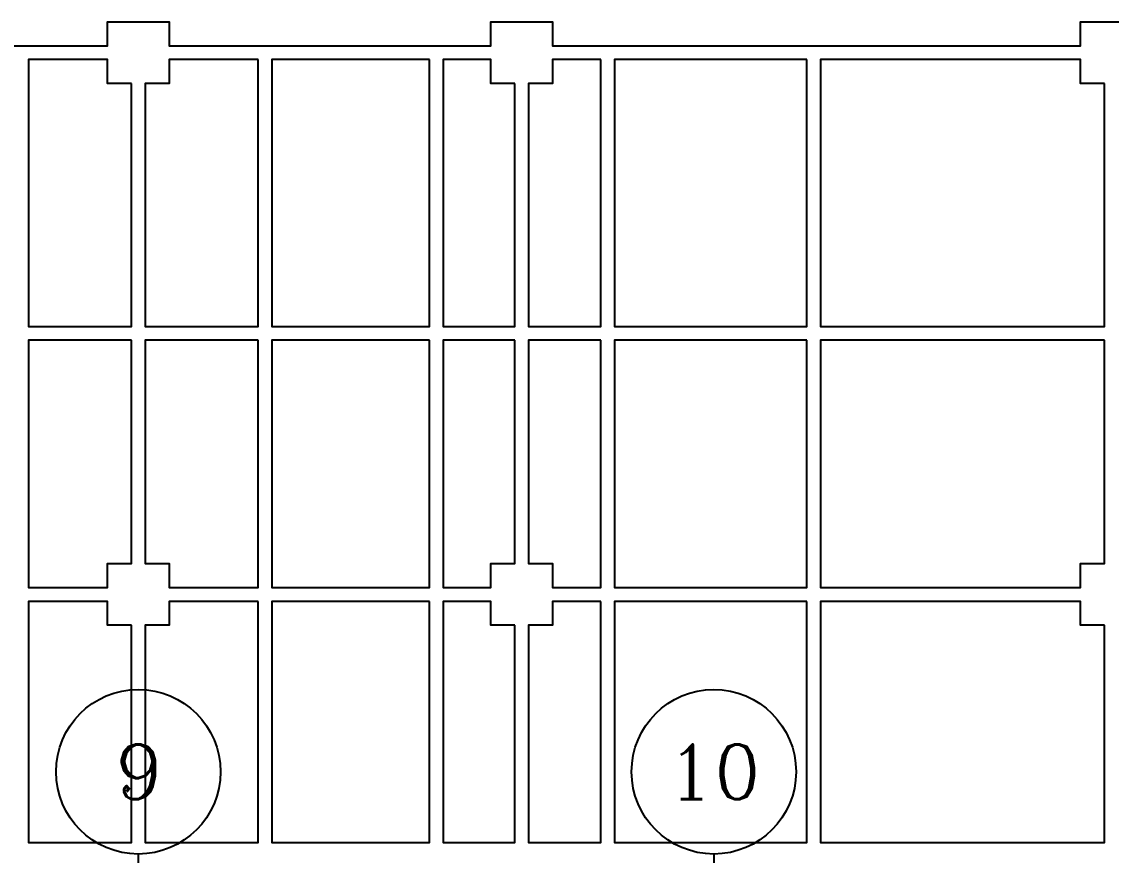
# Model space of a CAD drawing. Header units: millimetres. Extents: x -960 to 41501, y -1010 to 11880.
# Drawn here: x 6670 to 8260, y 10283 to 11499 of the extents above; entities that cross this region are included whole.
import ezdxf
from ezdxf.enums import TextEntityAlignment as Align

# ---------------------------------------------------------------- set-up
doc = ezdxf.new("R2010")
doc.units = ezdxf.units.MM
doc.header["$LTSCALE"] = 100
doc.linetypes.add('X-S-FAB-L10$0$COL-CEN-LIN', pattern=[3.25, 2.5, -0.25, 0.25, -0.25])
for name, color, linetype in [('0-xref', 7, 'Continuous'), ('X-S-FAB-L10$0$0-DIM-TXT', 8, 'Continuous'), ('X-S-FAB-L10$0$0-MC', 8, 'Continuous'), ('X-S-FAB-L10$0$0-NC', 8, 'Continuous'), ('X-S-FAB-L10$0$BLOCK', 8, 'Continuous'), ('X-S-FAB-L10$0$CCL', 8, 'X-S-FAB-L10$0$COL-CEN-LIN'), ('X-S-FAB-L10$0$Steel Frame-188K', 8, 'Continuous')]:
    doc.layers.add(name, color=color, linetype=linetype)
doc.layers.add('X-S-FAB-L10$0$A-BLOCK', color=8, linetype='Continuous', plot=False)
doc.styles.add('X-S-FAB-L10$0$CHINA', font='simplex.shx', dxfattribs={"width": 0.75, "bigfont": 'chineset.shx'})
doc.styles.add('X-S-FAB-L10$0$COL-NUM', font='romanc')
doc.styles.add('X-S-FAB-L10$0$Standard', font='', dxfattribs={"width": 0.8})
doc.styles.add('X-S-FAB-L10$0$TG_NOTE_TEXT', font='simplex.shx', dxfattribs={"width": 0.75, "bigfont": 'chineset.shx'})
doc.styles.get('X-S-FAB-L10$0$Standard').set_extended_font_data('Microsoft JhengHei')

# ---------------------------------------------------------------- blocks, each defined once
blk = doc.blocks.new('X-S-FAB-L10$0$cn-y')
at = {"layer": 'X-S-FAB-L10$0$0-MC'}
blk.add_circle((-50, 0), 50, dxfattribs=at)
at = {"layer": 'X-S-FAB-L10$0$0-NC', "style": 'X-S-FAB-L10$0$COL-NUM'}
blk.add_attdef('GRID-Y', text='', height=50, dxfattribs=at).set_placement((-50, 0), align=Align.MIDDLE_CENTER)
blk = doc.blocks.new('X-S-FAB-L10$0$FAB2-L05')
at = {"layer": 'X-S-FAB-L10$0$CCL'}
for p, q in [((-19320, 11005), (-19320, 0)), ((-18480, 11005), (-18480, 0))]:
    blk.add_line(p, q, dxfattribs=at)
at = {"layer": 'X-S-FAB-L10$0$A-BLOCK'}
ref = blk.add_blockref('X-S-FAB-L10$0$cn-y', (-19200, 11125), dxfattribs=dict(at, xscale=2.399999999999997, yscale=2.399999999999997, zscale=2.399999999999997))
ref.add_attrib('GRID-Y', '9', dxfattribs={"layer": 'X-S-FAB-L10$0$0-NC', "height": 80, "style": 'X-S-FAB-L10$0$COL-NUM'}).set_placement((-19320, 11125), align=Align.MIDDLE_CENTER)
ref = blk.add_blockref('X-S-FAB-L10$0$cn-y', (-18360, 11125), dxfattribs=dict(at, xscale=2.399999999999997, yscale=2.399999999999997, zscale=2.399999999999997))
ref.add_attrib('GRID-Y', '10', dxfattribs={"layer": 'X-S-FAB-L10$0$0-NC', "height": 80, "style": 'X-S-FAB-L10$0$COL-NUM'}).set_placement((-18480, 11125), align=Align.MIDDLE_CENTER)
blk = doc.blocks.new('X-S-FAB-L10')
at = {"layer": 'X-S-FAB-L10$0$Steel Frame-188K'}
blk.add_lwpolyline([(6045, 11464), (6795, 11464), (6795, 11499), (6885, 11499), (6885, 11464), (7354.5, 11464), (7354.5, 11499), (7444.5, 11499), (7444.5, 11464), (8215, 11464), (8215, 11499), (8305, 11499)], dxfattribs=at)
for points in [[(6830, 11409), (6795, 11409), (6795, 11444), (6680, 11444), (6680, 11054.7), (6830, 11054.7)], [(7015, 11444), (6885, 11444), (6885, 11409), (6850, 11409), (6850, 11054.7), (7015, 11054.7)], [(7265, 11444), (7035, 11444), (7035, 11054.7), (7265, 11054.7)], [(7389.5, 11409), (7354.5, 11409), (7354.5, 11444), (7285, 11444), (7285, 11054.7), (7389.5, 11054.7)], [(7515, 11444), (7444.5, 11444), (7444.5, 11409), (7409.5, 11409), (7409.5, 11054.7), (7515, 11054.7)], [(7815.6, 11444), (7535, 11444), (7535, 11054.7), (7815.6, 11054.7)], [(8250, 11409), (8215, 11409), (8215, 11444), (7835.6, 11444), (7835.6, 11054.7), (8250, 11054.7)], [(6830, 11034.7), (6680, 11034.7), (6680, 10673.6), (6795, 10673.6), (6795, 10708.6), (6830, 10708.6)], [(7015, 11034.7), (6850, 11034.7), (6850, 10708.6), (6885, 10708.6), (6885, 10673.6), (7015, 10673.6)], [(7265, 11034.7), (7035, 11034.7), (7035, 10673.6), (7265, 10673.6)], [(7389.5, 11034.7), (7285, 11034.7), (7285, 10673.6), (7354.5, 10673.6), (7354.5, 10708.6), (7389.5, 10708.6)], [(7515, 11034.7), (7409.5, 11034.7), (7409.5, 10708.6), (7444.5, 10708.6), (7444.5, 10673.6), (7515, 10673.6)], [(7815.6, 11034.7), (7535, 11034.7), (7535, 10673.6), (7815.6, 10673.6)], [(8250, 11034.7), (7835.6, 11034.7), (7835.6, 10673.6), (8215, 10673.6), (8215, 10708.6), (8250, 10708.6)], [(6830, 10618.6), (6795, 10618.6), (6795, 10653.6), (6680, 10653.6), (6680, 10301.6), (6830, 10301.6)], [(7015, 10653.6), (6885, 10653.6), (6885, 10618.6), (6850, 10618.6), (6850, 10301.6), (7015, 10301.6)], [(7265, 10653.6), (7035, 10653.6), (7035, 10301.6), (7265, 10301.6)], [(7389.5, 10618.6), (7354.5, 10618.6), (7354.5, 10653.6), (7285, 10653.6), (7285, 10301.6), (7389.5, 10301.6)], [(7515, 10653.6), (7444.5, 10653.6), (7444.5, 10618.6), (7409.5, 10618.6), (7409.5, 10301.6), (7515, 10301.6)], [(7815.6, 10653.6), (7535, 10653.6), (7535, 10301.6), (7815.6, 10301.6)], [(8250, 10618.6), (8215, 10618.6), (8215, 10653.6), (7835.6, 10653.6), (7835.6, 10301.6), (8250, 10301.6)]]:
    blk.add_lwpolyline(points, close=True, dxfattribs=at)
at = {"layer": 'X-S-FAB-L10$0$BLOCK'}
blk.add_blockref('X-S-FAB-L10$0$FAB2-L05', (26160, -720), dxfattribs=at)
at = {"style": 'X-S-FAB-L10$0$TG_NOTE_TEXT', "width": 0.5, "flags": 1}
for p in [(7463.3, 9020), (18268.3, 8649), (11197.8, 4800.2), (16485.8, 4800.2), (25420.3, 2635), (13360, 320, 0), (7463.3, -33.3)]:
    blk.add_attdef('WH', text='', height=20, dxfattribs=at).set_placement(p, align=Align.BOTTOM_LEFT)
at = {"width": 0.5}
for style, p in [('X-S-FAB-L10$0$TG_NOTE_TEXT', (7585, 9020)), ('X-S-FAB-L10$0$TG_NOTE_TEXT', (18390, 8649)), ('X-S-FAB-L10$0$TG_NOTE_TEXT', (11117.5, 4813.5)), ('X-S-FAB-L10$0$TG_NOTE_TEXT', (16607.5, 4813.5)), ('X-S-FAB-L10$0$TG_NOTE_TEXT', (25350, 2635)), ('X-S-FAB-L10$0$Standard', (13129.4, 325, 0)), ('X-S-FAB-L10$0$TG_NOTE_TEXT', (7585, -20))]:
    blk.add_attdef('DESC', text='', height=10, dxfattribs=dict(at, style=style)).set_placement(p, align=Align.BOTTOM_LEFT)
for tag, style, p in [('TYPE', 'X-S-FAB-L10$0$TG_NOTE_TEXT', (7619.3, 9020)), ('NO', 'X-S-FAB-L10$0$TG_NOTE_TEXT', (7650.1, 9020)), ('TYPE', 'X-S-FAB-L10$0$TG_NOTE_TEXT', (18424.2, 8649)), ('NO', 'X-S-FAB-L10$0$TG_NOTE_TEXT', (18455, 8649)), ('NO', 'X-S-FAB-L10$0$TG_NOTE_TEXT', (11088.6, 4813.5)), ('TYPE', 'X-S-FAB-L10$0$TG_NOTE_TEXT', (11151.8, 4813.5)), ('TYPE', 'X-S-FAB-L10$0$TG_NOTE_TEXT', (16641.8, 4813.5)), ('NO', 'X-S-FAB-L10$0$TG_NOTE_TEXT', (16672.6, 4813.5)), ('NO', 'X-S-FAB-L10$0$TG_NOTE_TEXT', (25313, 2635)), ('TYPE', 'X-S-FAB-L10$0$TG_NOTE_TEXT', (25350, 2635)), ('NO', 'X-S-FAB-L10$0$Standard', (13100, 320, 0)), ('TYPE', 'X-S-FAB-L10$0$Standard', (13129.4, 320, 0)), ('TYPE', 'X-S-FAB-L10$0$TG_NOTE_TEXT', (7619.3, -20)), ('NO', 'X-S-FAB-L10$0$TG_NOTE_TEXT', (7650.1, -20))]:
    blk.add_attdef(tag, text='', height=10, dxfattribs=dict(at, style=style)).set_placement(p, align=Align.BOTTOM_RIGHT)
at = {"style": 'X-S-FAB-L10$0$TG_NOTE_TEXT', "width": 0.5, "flags": 1}
for rotation, p in [(180, (43, 7480)), (180, (943, 7480)), (90, (24310, 3717.8)), (270, (17080, 1711.7))]:
    blk.add_attdef('WH', text='', height=20, rotation=rotation, dxfattribs=at).set_placement(p, align=Align.BOTTOM_LEFT)
at = {"width": 0.5}
for rotation, style, p in [(180, 'X-S-FAB-L10$0$Standard', (317.6, 7480)), (180, 'X-S-FAB-L10$0$Standard', (1217.6, 7480)), (90, 'X-S-FAB-L10$0$TG_NOTE_TEXT', (24310, 3647.5)), (270, 'X-S-FAB-L10$0$TG_NOTE_TEXT', (17080, 1605))]:
    blk.add_attdef('DESC', text='', height=10, rotation=rotation, dxfattribs=dict(at, style=style)).set_placement(p, align=Align.BOTTOM_LEFT)
for tag, rotation, style, p in [('TYPE', 180, 'X-S-FAB-L10$0$Standard', (317.6, 7480)), ('NO', 180, 'X-S-FAB-L10$0$Standard', (347, 7480)), ('TYPE', 180, 'X-S-FAB-L10$0$Standard', (1217.6, 7480)), ('NO', 180, 'X-S-FAB-L10$0$Standard', (1247, 7480)), ('TYPE', 90, 'X-S-FAB-L10$0$TG_NOTE_TEXT', (24310, 3647.5)), ('NO', 90, 'X-S-FAB-L10$0$TG_NOTE_TEXT', (24310, 3610.5)), ('TYPE', 270, 'X-S-FAB-L10$0$TG_NOTE_TEXT', (17080, 1605)), ('NO', 270, 'X-S-FAB-L10$0$TG_NOTE_TEXT', (17080, 1573))]:
    blk.add_attdef(tag, text='', height=10, rotation=rotation, dxfattribs=dict(at, style=style)).set_placement(p, align=Align.BOTTOM_RIGHT)
at = {"layer": 'X-S-FAB-L10$0$0-DIM-TXT', "style": 'X-S-FAB-L10$0$CHINA', "width": 0.75}
for p in [(667.4, 7855.1, -2689.4), (22627.4, 6728.8), (25644.7, 6728.8), (24778.8, 5569.1), (1118.3, 4980), (417.8, 4594.6), (23874.8, 4355), (22927.4, 4330.1), (23749.9, 3901.4), (417.8, 3765.2), (1118.3, 3730), (417.8, 3115.8), (536.9, 2227.8), (16909, 1782.7), (888.4, 880.5), (16977.4, 750), (18878.8, 750), (25641.2, 553.2), (21364, 526.9)]:
    blk.add_attdef('HIG', text='', height=80, dxfattribs=at).set_placement(p, align=Align.MIDDLE_LEFT)

msp = doc.modelspace()

# ---------------------------------------------------------------- block references
at = {"layer": '0-xref'}
msp.add_blockref('X-S-FAB-L10', (0, 0), dxfattribs=at)

doc.saveas('drawing.dxf')
